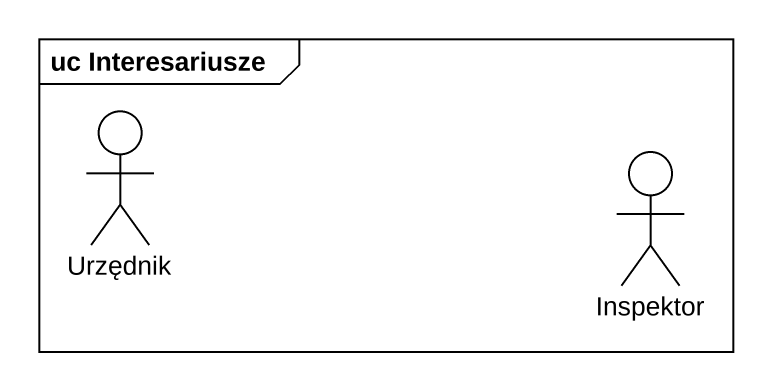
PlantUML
@startuml
mainframe uc Interesariusze
actor Urzędnik
actor Inspektor
@enduml
